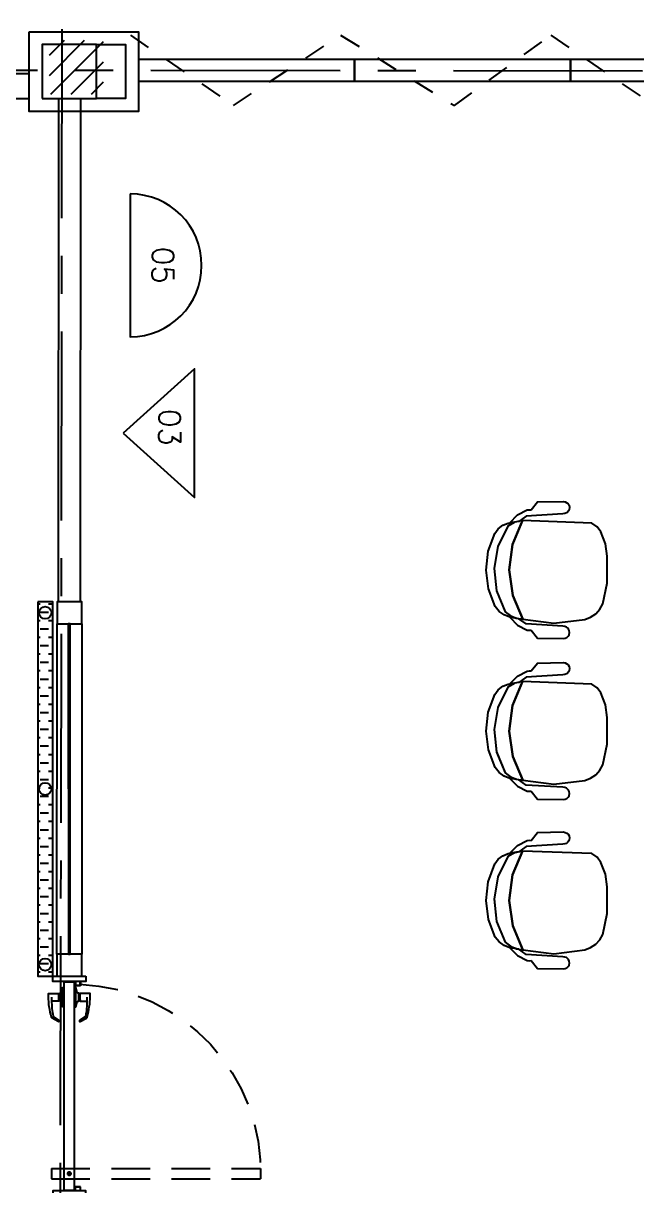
# Model space of a CAD drawing. Extents: x -4 to 325, y -1 to 181.
# Drawn here: x 40.14 to 42.98, y 12.43 to 17.82 of the extents above; entities that cross this region are included whole.
import ezdxf
from ezdxf.enums import TextEntityAlignment as Align

# ---------------------------------------------------------------- set-up
doc = ezdxf.new("R2010")
doc.units = 0
doc.header["$LTSCALE"] = 0.7
doc.header["$MEASUREMENT"] = 0
for name, pattern in [('REC4_A1-00_PLANTA GENERAL$0$X-RC$0$REC4-PP$0$AXA-PP-PB$0$AXA-PP-PB$0$DEMO', [0.2, 0.1, -0.1]), ('REC4_A1-00_PLANTA GENERAL$0$X-RC$0$X-PP$0$AXA-PP-PB$0$AXA-PP-PB$0$DEMO', [0.2, 0.1, -0.1]), ('REC4_A1-00_PLANTA GENERAL$1$X-BB$0$CENTER', [2, 1.25, -0.25, 0.25, -0.25]), ('REC4_A1-00_PLANTA GENERAL$1$X-PP$0$HIDDEN', [0.375, 0.25, -0.125]), ('X-BB$0$HIDDEN2', [0.1875, 0.125, -0.0625])]:
    doc.linetypes.add(name, pattern=pattern)
doc.layers.get('0').update_dxf_attribs({"linetype": 'CONTINUOUS'})
for name, color, linetype in [('REC4_A1-00_PLANTA GENERAL$0$PP$0$I-EQPM-MOVE', 253, 'CONTINUOUS'), ('REC4_A1-00_PLANTA GENERAL$0$PP$0$I-FLOR-RAIS', 253, 'CONTINUOUS'), ('REC4_A1-00_PLANTA GENERAL$0$X-RC$0$REC4-PP$0$I-FLOR-RAIS', 8, 'CONTINUOUS'), ('REC4_A1-00_PLANTA GENERAL$0$X-RC$0$X-PP$0$I-FLOR-RAIS', 253, 'CONTINUOUS'), ('REC4_A1-00_PLANTA GENERAL$1$BB$0$A-COLS', 251, 'CONTINUOUS'), ('REC4_A1-00_PLANTA GENERAL$1$BB$0$A-GRID', 251, 'REC4_A1-00_PLANTA GENERAL$1$X-BB$0$CENTER'), ('REC4_A1-00_PLANTA GENERAL$1$BB$0$A-WALL-FULL', 251, 'CONTINUOUS'), ('REC4_A1-00_PLANTA GENERAL$1$FN$0$I-FURN-FREE', 1, 'CONTINUOUS'), ('REC4_A1-00_PLANTA GENERAL$1$LAMBRINES', 3, 'CONTINUOUS'), ('REC4_A1-00_PLANTA GENERAL$1$PP$0$I-CANCELERIA', 253, 'CONTINUOUS'), ('REC4_A1-00_PLANTA GENERAL$1$PP$0$I-DOOR', 253, 'CONTINUOUS'), ('REC4_A1-00_PLANTA GENERAL$1$PP$0$I-FLOR-CASE', 253, 'CONTINUOUS'), ('REC4_A1-00_PLANTA GENERAL$1$PP$0$I-GLAZ', 253, 'CONTINUOUS'), ('REC4_A1-00_PLANTA GENERAL$1$PP$0$I-WALL', 253, 'CONTINUOUS')]:
    doc.layers.add(name, color=color, linetype=linetype)
doc.styles.add('REC4_A1-00_PLANTA GENERAL$0$X-FN$0$ARIAL', font='arial.ttf')
doc.styles.add('ROMANS', font='romans.shx', dxfattribs={"width": 0.75})

# ---------------------------------------------------------------- blocks, each defined once
blk = doc.blocks.new('REC4_A1-00_PLANTA GENERAL$1$X-PP$0$door')
at = {"layer": 'REC4_A1-00_PLANTA GENERAL$1$PP$0$I-DOOR', "linetype": 'REC4_A1-00_PLANTA GENERAL$1$X-PP$0$HIDDEN', "extrusion": (7.03085e-08, -3.52258e-06, 1)}
for p, q in [((61214.007, 25536.4271, 0), (61214.0075, 25535.4751, 0)), ((61214.055, 25536.4271, 0), (61214.0555, 25535.4751, 0)), ((61214.0075, 25535.4751, 0), (61214.0555, 25535.4751, 0))]:
    blk.add_line(p, q, dxfattribs=at)
at = {"layer": 'REC4_A1-00_PLANTA GENERAL$1$PP$0$I-DOOR', "linetype": 'Continuous', "extrusion": (7.03085e-08, -3.52258e-06, 1)}
for p, q in [((61214.007, 25536.4266, 0), (61214.055, 25536.4266, 0)), ((61214.1072, 25536.3703), (61213.1591, 25536.3703)), ((61213.2714, 25536.3762, 0), (61213.1825, 25536.3763, 0)), ((61213.2714, 25536.3762, 0), (61213.1825, 25536.3763, 0)), ((61214.02, 25536.3463, 0), (61214.0424, 25536.3463, 0)), ((61214.0312, 25536.3573, 0), (61214.0312, 25536.3349, 0)), ((61214.1072, 25536.3223, 0), (61214.1072, 25536.3703)), ((61214.1072, 25536.3223, 0), (61213.1591, 25536.3223, 0)), ((61213.2714, 25536.3162, 0), (61213.1825, 25536.3163, 0)), ((61213.2714, 25536.3162, 0), (61213.1825, 25536.3163, 0)), ((61214.0907, 25536.2946, 0), (61214.0908, 25536.3196, 0)), ((61214.11, 25536.2946, 0), (61214.0907, 25536.2946, 0)), ((61214.11, 25536.3196, 0), (61214.0908, 25536.3196, 0)), ((61214.0927, 25536.2966, 0), (61214.0928, 25536.3176, 0)), ((61214.0927, 25536.2966, 0), (61214.11, 25536.2966, 0)), ((61214.1101, 25536.3176, 0), (61214.0928, 25536.3176, 0))]:
    blk.add_line(p, q, dxfattribs=at)
at = {"layer": 'REC4_A1-00_PLANTA GENERAL$1$PP$0$I-DOOR', "linetype": 'Continuous'}
blk.add_line((61213.1591, 25536.3223, 0), (61213.1591, 25536.3703), dxfattribs=at)
at = {"layer": 'REC4_A1-00_PLANTA GENERAL$1$PP$0$I-DOOR', "linetype": 'Continuous', "extrusion": (-7.03085e-08, -3.52258e-06, 1)}
for p, q in [((61213.1562, 25536.3176, 0), (61213.1736, 25536.3176, 0)), ((61213.1563, 25536.3196, 0), (61213.1756, 25536.3196, 0)), ((61213.1736, 25536.2966, 0), (61213.1563, 25536.2966, 0)), ((61213.1563, 25536.2946, 0), (61213.1756, 25536.2946, 0)), ((61213.1736, 25536.2966, 0), (61213.1736, 25536.3176, 0)), ((61213.1756, 25536.2946, 0), (61213.1756, 25536.3196, 0))]:
    blk.add_line(p, q, dxfattribs=at)
at = {"layer": 'REC4_A1-00_PLANTA GENERAL$1$PP$0$I-DOOR', "linetype": 'Continuous', "extrusion": (7.03085e-08, -3.52258e-06, 1), "elevation": -0.0857}
for points in [[(61213.227, 25536.4268), (61213.2428, 25536.4267, -0.046797), (61213.3139, 25536.4201, -0.2009), (61213.3169, 25536.4182), (61213.3337, 25536.3931, 1), (61213.3382, 25536.3963), (61213.3221, 25536.4246, 0.203005), (61213.3177, 25536.428, 0.054377), (61213.2243, 25536.4416), (61213.2107, 25536.4416), (61213.2107, 25536.3942), (61213.2391, 25536.3942), (61213.2391, 25536.3957), (61213.2455, 25536.3957), (61213.2456, 25536.4267)], [(61213.227, 25536.4268), (61213.2428, 25536.4267, -0.046797), (61213.3139, 25536.4201, -0.2009), (61213.3169, 25536.4182), (61213.3337, 25536.3931, 1), (61213.3382, 25536.3963), (61213.3221, 25536.4246, 0.203005), (61213.3177, 25536.428, 0.054377), (61213.2243, 25536.4416), (61213.2107, 25536.4416), (61213.2107, 25536.3942), (61213.2391, 25536.3942), (61213.2391, 25536.3957), (61213.2455, 25536.3957), (61213.2456, 25536.4267)], [(61213.2714, 25536.3702), (61213.2714, 25536.3762), (61213.2489, 25536.3813, -0.342611), (61213.2455, 25536.3857), (61213.2455, 25536.3892), (61213.2084, 25536.3892), (61213.2084, 25536.3857, -0.342611), (61213.205, 25536.3814), (61213.1825, 25536.3763), (61213.1825, 25536.3703)], [(61213.2714, 25536.3702), (61213.2714, 25536.3762), (61213.2489, 25536.3813, -0.342611), (61213.2455, 25536.3857), (61213.2455, 25536.3892), (61213.2084, 25536.3892), (61213.2084, 25536.3857, -0.342611), (61213.205, 25536.3814), (61213.1825, 25536.3763), (61213.1825, 25536.3703)], [(61213.2714, 25536.3222), (61213.2714, 25536.3162), (61213.2489, 25536.3111, 0.342611), (61213.2455, 25536.3067), (61213.2455, 25536.3032), (61213.2084, 25536.3032), (61213.2084, 25536.3067, 0.342611), (61213.205, 25536.3111), (61213.1825, 25536.3163), (61213.1825, 25536.3223)], [(61213.2714, 25536.3222), (61213.2714, 25536.3162), (61213.2489, 25536.3111, 0.342611), (61213.2455, 25536.3067), (61213.2455, 25536.3032), (61213.2084, 25536.3032), (61213.2084, 25536.3067, 0.342611), (61213.205, 25536.3111), (61213.1825, 25536.3163), (61213.1825, 25536.3223)], [(61213.2269, 25536.2657), (61213.2427, 25536.2657, 0.046797), (61213.3138, 25536.2722, 0.2009), (61213.3168, 25536.2741), (61213.3337, 25536.2992, -1), (61213.3381, 25536.296), (61213.322, 25536.2677, -0.203005), (61213.3176, 25536.2643, -0.054377), (61213.2241, 25536.2508), (61213.2106, 25536.2508), (61213.2106, 25536.2983), (61213.239, 25536.2982), (61213.239, 25536.2967), (61213.2455, 25536.2967), (61213.2454, 25536.2657)], [(61213.2269, 25536.2657), (61213.2427, 25536.2657, 0.046797), (61213.3138, 25536.2722, 0.2009), (61213.3168, 25536.2741), (61213.3337, 25536.2992, -1), (61213.3381, 25536.296), (61213.322, 25536.2677, -0.203005), (61213.3176, 25536.2643, -0.054377), (61213.2241, 25536.2508), (61213.2106, 25536.2508), (61213.2106, 25536.2983), (61213.239, 25536.2982), (61213.239, 25536.2967), (61213.2455, 25536.2967), (61213.2454, 25536.2657)]]:
    blk.add_lwpolyline(points, format="xyb", dxfattribs=at)
at = {"layer": 'REC4_A1-00_PLANTA GENERAL$1$PP$0$I-DOOR', "linetype": 'Continuous', "extrusion": (1.26458e-05, -3.51329e-06, 1), "elevation": 0.6844}
blk.add_lwpolyline([(61213.1313, 25536.2711), (61213.1563, 25536.2711), (61213.1562, 25536.4211), (61213.1312, 25536.4211), (61213.1313, 25536.2711)], dxfattribs=at)
at = {"layer": 'REC4_A1-00_PLANTA GENERAL$1$PP$0$I-DOOR', "linetype": 'Continuous', "extrusion": (7.03085e-08, -3.52258e-06, 1), "elevation": -0.0857}
for points in [[(61213.2413, 25536.3892), (61213.2413, 25536.3942), (61213.2127, 25536.3942), (61213.2127, 25536.3892)], [(61213.2413, 25536.3892), (61213.2413, 25536.3942), (61213.2127, 25536.3942), (61213.2127, 25536.3892)], [(61213.2412, 25536.3032), (61213.2412, 25536.2982), (61213.2126, 25536.2983), (61213.2126, 25536.3032)], [(61213.2412, 25536.3032), (61213.2412, 25536.2982), (61213.2126, 25536.2983), (61213.2126, 25536.3032)]]:
    blk.add_lwpolyline(points, dxfattribs=at)
at = {"layer": 'REC4_A1-00_PLANTA GENERAL$1$PP$0$I-DOOR', "linetype": 'Continuous', "extrusion": (-1.26458e-05, -3.51329e-06, 1), "elevation": -0.8638}
blk.add_lwpolyline([(61214.135, 25536.2711), (61214.11, 25536.2711), (61214.1101, 25536.4211), (61214.1351, 25536.4211), (61214.135, 25536.2711)], dxfattribs=at)
at = {"layer": 'REC4_A1-00_PLANTA GENERAL$1$PP$0$I-DOOR', "linetype": 'Continuous', "extrusion": (7.03085e-08, -3.52258e-06, 1)}
blk.add_circle((61214.0312, 25536.3463, -0.0856), 0.0075, dxfattribs=at)
at = {"layer": 'REC4_A1-00_PLANTA GENERAL$1$PP$0$I-DOOR', "linetype": 'REC4_A1-00_PLANTA GENERAL$1$X-PP$0$HIDDEN', "extrusion": (7.03085e-08, -3.52258e-06, 1)}
blk.add_arc((61214.0247, 25536.3318, -0.0856), 0.8569, 182.1968, 272.0579, dxfattribs=at)
blk = doc.blocks.new('REC4_A1-00_PLANTA GENERAL', base_point=(3911.2412, -3265.1096))
at = {"layer": 'REC4_A1-00_PLANTA GENERAL$0$PP$0$I-FLOR-RAIS'}
h = blk.add_hatch(dxfattribs=at)
h.set_pattern_fill('DASH', color=256, scale=0.31)
h.set_pattern_definition([(0, (-0.04215, 0.094837), (0.03875, 0.03875), [0.03875, -0.03875])])
h.paths.add_polyline_path([(40.2079, 15.1389), (40.2079, 13.4053), (40.2774, 13.4053), (40.2774, 15.1389)])
at = {"layer": 'REC4_A1-00_PLANTA GENERAL$1$BB$0$A-GRID'}
h = blk.add_hatch(dxfattribs=at)
h.set_pattern_fill('ANSI31', color=8, scale=0.53)
h.set_pattern_definition([(45, (0.03352, 0.020166), (-0.046845824, 0.046845824), [])])
h.paths.add_polyline_path([(1.5678, 35.8547), (1.2166, 35.8547), (1.2166, 35.4908), (1.5678, 35.4908)])
h.paths.add_polyline_path([(8.0551, 35.8047), (7.7553, 35.8047), (7.7553, 35.5143), (8.0551, 35.5143)])
h.paths.add_polyline_path([(14.5753, 35.809), (14.2754, 35.809), (14.2754, 35.5187), (14.5753, 35.5187)])
h.paths.add_polyline_path([(21.0466, 35.804), (20.7468, 35.804), (20.7468, 35.5137), (21.0466, 35.5137)])
edge = h.paths.add_edge_path()
edge.add_arc((27.4259, 35.604), 0.1568, 0, 360)
h.paths.add_polyline_path([(34.1147, 35.7939), (33.8148, 35.7939), (33.8148, 35.5036), (34.1147, 35.5036)])
h.paths.add_polyline_path([(40.5576, 35.789), (40.2578, 35.789), (40.2578, 35.4986), (40.5576, 35.4986)])
edge = h.paths.add_edge_path()
edge.add_arc((46.9701, 35.6385), 0.2128, 0, 360)
edge = h.paths.add_edge_path()
edge.add_arc((33.9335, 29.5702), 0.1716, 0, 360)
h.paths.add_polyline_path([(1.5768, 29.8317), (1.2256, 29.8317), (1.2256, 29.4678), (1.5768, 29.4678)])
h.paths.add_polyline_path([(8.0508, 29.7868), (7.75, 29.7868), (7.75, 29.4871), (8.0508, 29.4871)])
h.paths.add_polyline_path([(14.3851, 29.7988), (14.2624, 29.7988), (14.2624, 29.4991), (14.3821, 29.4991)])
h.paths.add_polyline_path([(14.5632, 29.7988), (14.3851, 29.7988), (14.3821, 29.4991), (14.5632, 29.4991)])
h.paths.add_polyline_path([(21.1221, 29.5527), (20.7989, 29.5517), (20.7989, 29.3933), (21.1221, 29.3933)])
h.paths.add_polyline_path([(21.1221, 29.8224), (21.0453, 29.8224), (20.7989, 29.8217), (20.7989, 29.5517), (21.1221, 29.5527)])
h.paths.add_polyline_path([(27.542, 29.7729), (27.2913, 29.7729), (27.2913, 29.5231), (27.542, 29.5231)])
h.paths.add_polyline_path([(40.5264, 29.7716), (40.2757, 29.7716), (40.2757, 29.5218), (40.5264, 29.5218)])
h.paths.add_polyline_path([(47.0764, 29.8019), (46.7664, 29.8019), (46.7664, 29.4919), (47.0764, 29.4919)])
h.paths.add_polyline_path([(1.565, 23.8478), (1.2138, 23.8478), (1.2138, 23.4839), (1.565, 23.4839)])
h.paths.add_polyline_path([(7.9956, 23.8084), (7.6948, 23.8084), (7.6948, 23.5086), (7.9956, 23.5086)])
h.paths.add_polyline_path([(14.5958, 23.8058), (14.2249, 23.8067), (14.2249, 23.507), (14.5929, 23.5061)])
h.paths.add_polyline_path([(14.5258, 23.8058), (14.5958, 23.8058), (14.5929, 23.5061), (14.5258, 23.5061)], flags=16)
h.paths.add_polyline_path([(27.5327, 23.7392), (27.282, 23.7392), (27.282, 23.4894), (27.5327, 23.4894)])
edge = h.paths.add_edge_path()
edge.add_arc((33.9155, 23.6003), 0.1566, 0, 360)
h.paths.add_polyline_path([(40.5198, 23.6763), (40.2691, 23.6763), (40.2691, 23.4631), (40.5198, 23.4631)])
h.paths.add_polyline_path([(40.5198, 23.7129), (40.269, 23.7129), (40.269, 23.6763), (40.5198, 23.6763)])
h.paths.add_polyline_path([(47.0605, 23.6763), (46.8098, 23.6763), (46.8098, 23.4498), (47.0605, 23.4498)])
h.paths.add_polyline_path([(47.0605, 23.6997), (46.8098, 23.6997), (46.8098, 23.6763), (47.0605, 23.6763)])
h.paths.add_polyline_path([(1.5458, 17.8473), (1.1946, 17.8473), (1.1946, 17.4834), (1.5458, 17.4834)])
h.paths.add_polyline_path([(8.0633, 17.8071), (7.7625, 17.8071), (7.7625, 17.5074), (8.0633, 17.5074)])
h.paths.add_polyline_path([(14.4343, 17.7919), (14.3217, 17.7919), (14.3217, 17.4921), (14.4285, 17.4921)])
h.paths.add_polyline_path([(14.6226, 17.7919), (14.4343, 17.7919), (14.4285, 17.4921), (14.6226, 17.4921)])
h.paths.add_polyline_path([(27.5235, 17.756), (27.2727, 17.756), (27.2727, 17.5062), (27.5235, 17.5062)])
edge = h.paths.add_edge_path()
edge.add_arc((33.905, 17.5767), 0.1574, 0, 360)
h.paths.add_polyline_path([(40.5132, 17.7384), (40.3113, 17.7384), (40.3113, 17.5259), (40.5132, 17.5259)])
h.paths.add_polyline_path([(40.3113, 17.7384), (40.2625, 17.7384), (40.2625, 17.4886), (40.5132, 17.4886), (40.5132, 17.5259), (40.3113, 17.5259)])
h.paths.add_polyline_path([(47.0683, 17.7542), (46.7674, 17.7542), (46.7674, 17.5259), (47.0683, 17.5259)])
h.paths.add_polyline_path([(47.0683, 17.5259), (46.7674, 17.5259), (46.7674, 17.4544), (47.0683, 17.4544)])
h.paths.add_polyline_path([(1.5739, 11.86), (1.2227, 11.86), (1.2227, 11.4962), (1.5739, 11.4962)])
h.paths.add_polyline_path([(8.0659, 11.8138), (7.765, 11.8138), (7.765, 11.514), (8.0659, 11.514)])
h.paths.add_polyline_path([(14.5258, 11.7988), (14.2249, 11.7988), (14.2249, 11.499), (14.5258, 11.499)])
h.paths.add_polyline_path([(21.0742, 11.6829), (20.7512, 11.6844), (20.7512, 11.4144), (21.0742, 11.4144)])
h.paths.add_polyline_path([(21.0742, 11.7656), (20.7512, 11.7656), (20.7512, 11.6844), (21.0742, 11.6829)])
h.paths.add_polyline_path([(27.5142, 11.7439), (27.2635, 11.7439), (27.2635, 11.4941), (27.5142, 11.4941)])
edge = h.paths.add_edge_path()
edge.add_arc((33.8803, 11.59), 0.1553, 0, 360)
h.paths.add_polyline_path([(40.5065, 11.7154), (40.2558, 11.7154), (40.2558, 11.464), (40.5065, 11.464)])
h.paths.add_polyline_path([(47.0258, 11.6987), (46.775, 11.6987), (46.775, 11.4489), (47.0258, 11.4489)])
h.paths.add_polyline_path([(1.5513, 5.8383), (1.2001, 5.8383), (1.2001, 5.4744), (1.5513, 5.4744)])
h.paths.add_polyline_path([(8.0395, 5.7813), (7.7676, 5.7813), (7.7676, 5.4815), (8.0395, 5.4815)])
h.paths.add_polyline_path([(8.0685, 5.7813), (8.0395, 5.7813), (8.0395, 5.4815), (8.0685, 5.4815)])
h.paths.add_polyline_path([(14.5132, 5.7555), (14.2123, 5.7555), (14.2123, 5.4558), (14.5132, 5.4558)])
h.paths.add_polyline_path([(21.0084, 5.7048), (20.7577, 5.7048), (20.7577, 5.455), (21.0084, 5.455)])
h.paths.add_polyline_path([(27.5299, 5.7035), (27.229, 5.7035), (27.229, 5.4037), (27.5299, 5.4037)])
h.paths.add_polyline_path([(34.0162, 5.6528), (33.7655, 5.6528), (33.7655, 5.403), (34.0162, 5.403)])
h.paths.add_polyline_path([(40.4672, 5.6155), (40.2072, 5.6155), (40.2072, 5.3555), (40.4672, 5.3555)])
edge = h.paths.add_edge_path()
edge.add_arc((46.8827, 5.476), 0.1877, 0, 360)
at = {"layer": 'REC4_A1-00_PLANTA GENERAL$0$PP$0$I-EQPM-MOVE'}
for points in [[(40.6739, 17.5491), (41.6739, 17.5491), (41.6739, 17.6491), (40.6739, 17.6491)], [(41.6739, 17.5491), (42.6739, 17.5491), (42.6739, 17.6491), (41.6739, 17.6491)], [(42.6739, 17.5491), (43.6739, 17.5491), (43.6739, 17.6491), (42.6739, 17.6491)]]:
    blk.add_lwpolyline(points, close=True, dxfattribs=at)
at = {"layer": 'REC4_A1-00_PLANTA GENERAL$0$X-RC$0$REC4-PP$0$I-FLOR-RAIS', "linetype": 'REC4_A1-00_PLANTA GENERAL$0$X-RC$0$REC4-PP$0$AXA-PP-PB$0$AXA-PP-PB$0$DEMO'}
for points in [[(40.6373, 17.7616), (41.1138, 17.4366), (41.6098, 17.7616), (42.1359, 17.4366)], [(41.1138, 17.4366), (41.6098, 17.7616), (42.1359, 17.4366), (42.5823, 17.7616), (43.0606, 17.4366)]]:
    blk.add_lwpolyline(points, dxfattribs=at)
at = {"layer": 'REC4_A1-00_PLANTA GENERAL$0$X-RC$0$X-PP$0$I-FLOR-RAIS', "linetype": 'REC4_A1-00_PLANTA GENERAL$0$X-RC$0$X-PP$0$AXA-PP-PB$0$AXA-PP-PB$0$DEMO'}
for points in [[(40.6373, 17.7616), (41.1138, 17.4366), (41.6098, 17.7616), (42.1359, 17.4366)], [(40.6373, 17.7616), (41.1138, 17.4366), (41.6098, 17.7616), (42.1359, 17.4366)], [(41.1138, 17.4366), (41.6098, 17.7616), (42.1359, 17.4366), (42.5823, 17.7616), (43.0606, 17.4366)], [(41.1138, 17.4366), (41.6098, 17.7616), (42.1359, 17.4366), (42.5823, 17.7616), (43.0606, 17.4366)]]:
    blk.add_lwpolyline(points, dxfattribs=at)
at = {"layer": 'REC4_A1-00_PLANTA GENERAL$1$BB$0$A-COLS'}
blk.add_lwpolyline([(40.2289, 17.4684), (40.4797, 17.4684), (40.4797, 17.7182), (40.2289, 17.7182)], close=True, dxfattribs=at)
at = {"layer": 'REC4_A1-00_PLANTA GENERAL$1$BB$0$A-GRID'}
blk.add_line((-2.6679, 17.643, 1.7814), (52.8043, 17.5874, -2.1299), dxfattribs=at)
blk.add_lwpolyline([(40.2935, -1.2847), (40.3587, 43.0092)], dxfattribs=at)
at = {"layer": 'REC4_A1-00_PLANTA GENERAL$1$BB$0$A-WALL-FULL'}
blk.add_lwpolyline([(40.4797, 17.7182), (40.6139, 17.7182), (40.6139, 17.4684), (40.4797, 17.4684)], close=True, dxfattribs=at)
at = {"layer": 'REC4_A1-00_PLANTA GENERAL$1$FN$0$I-FURN-FREE'}
for points in [[(42.4915, 15.564), (42.5207, 15.6008), (42.6408, 15.603), (42.649, 15.6013), (42.6564, 15.5976), (42.6628, 15.5922), (42.6675, 15.5854), (42.6686, 15.5758), (42.6668, 15.5662), (42.6642, 15.5598), (42.6599, 15.5543), (42.6543, 15.5501), (42.6478, 15.5477), (42.6375, 15.546), (42.4688, 15.5357), (42.4348, 15.5111), (42.3929, 15.5048), (42.4284, 15.5406), (42.473, 15.5638), (42.4822, 15.5648), (42.4914, 15.564), (42.4915, 15.564)], [(42.4213, 15.0629), (42.393, 15.0668), (42.3664, 15.0776), (42.3433, 15.0945), (42.3251, 15.1166), (42.2937, 15.1985), (42.2825, 15.2855), (42.2923, 15.3726), (42.3225, 15.455), (42.3389, 15.4765), (42.3605, 15.493), (42.3856, 15.5032), (42.4125, 15.5065), (42.3837, 15.4893), (42.3376, 15.3956), (42.3197, 15.2927), (42.3313, 15.189), (42.3715, 15.0927), (42.3945, 15.0746), (42.4213, 15.0629)], [(42.4915, 15.0077), (42.5207, 14.9709), (42.6408, 14.9686), (42.649, 14.9704), (42.6564, 14.974), (42.6628, 14.9794), (42.6675, 14.9863), (42.6686, 14.9959), (42.6668, 15.0055), (42.6642, 15.0119), (42.6599, 15.0174), (42.6543, 15.0215), (42.6478, 15.024), (42.6375, 15.0257), (42.4688, 15.0359), (42.4348, 15.0605), (42.3929, 15.0668), (42.4284, 15.0311), (42.473, 15.0079), (42.4822, 15.0068), (42.4914, 15.0077), (42.4915, 15.0077)], [(42.4915, 14.8183), (42.5207, 14.8552), (42.6408, 14.8574), (42.649, 14.8557), (42.6564, 14.852), (42.6628, 14.8466), (42.6675, 14.8398), (42.6686, 14.8301), (42.6668, 14.8205), (42.6642, 14.8141), (42.6599, 14.8086), (42.6543, 14.8045), (42.6478, 14.802), (42.6375, 14.8003), (42.4688, 14.7901), (42.4348, 14.7655), (42.3929, 14.7592), (42.4284, 14.7949), (42.473, 14.8181), (42.4822, 14.8192), (42.4914, 14.8183), (42.4915, 14.8183)], [(42.4528, 14.3124), (42.4062, 14.4222), (42.3899, 14.5404), (42.4051, 14.6588), (42.4508, 14.769), (42.4152, 14.7615), (42.3837, 14.7434), (42.3377, 14.6497), (42.3198, 14.5468), (42.3314, 14.443), (42.3718, 14.3467), (42.3955, 14.3284), (42.4231, 14.3167), (42.4528, 14.3124)], [(42.4915, 14.2621), (42.5207, 14.2252), (42.6408, 14.223), (42.649, 14.2247), (42.6564, 14.2284), (42.6628, 14.2338), (42.6675, 14.2406), (42.6686, 14.2503), (42.6668, 14.2598), (42.6642, 14.2663), (42.6599, 14.2717), (42.6543, 14.2759), (42.6478, 14.2783), (42.6375, 14.28), (42.4688, 14.2903), (42.4348, 14.3149), (42.3929, 14.3212), (42.4284, 14.2854), (42.473, 14.2622), (42.4822, 14.2612), (42.4914, 14.2621), (42.4915, 14.2621)], [(42.4915, 14.0339), (42.5207, 14.0707), (42.6408, 14.073), (42.649, 14.0712), (42.6564, 14.0676), (42.6628, 14.0622), (42.6675, 14.0553), (42.6686, 14.0457), (42.6668, 14.0361), (42.6642, 14.0297), (42.6599, 14.0242), (42.6543, 14.0201), (42.6478, 14.0176), (42.6375, 14.0159), (42.4688, 14.0057), (42.4348, 13.9811), (42.3929, 13.9748), (42.4284, 14.0105), (42.473, 14.0337), (42.4822, 14.0348), (42.4914, 14.0339), (42.4915, 14.0339)], [(42.4213, 13.5328), (42.393, 13.5368), (42.3664, 13.5475), (42.3433, 13.5645), (42.3251, 13.5865), (42.2937, 13.6684), (42.2825, 13.7554), (42.2923, 13.8426), (42.3225, 13.9249), (42.3389, 13.9464), (42.3605, 13.9629), (42.3856, 13.9731), (42.4125, 13.9765), (42.3837, 13.9592), (42.3376, 13.8655), (42.3197, 13.7627), (42.3313, 13.6589), (42.3715, 13.5626), (42.3945, 13.5445), (42.4213, 13.5328)], [(42.4915, 13.4776), (42.5207, 13.4408), (42.6408, 13.4386), (42.649, 13.4403), (42.6564, 13.444), (42.6628, 13.4494), (42.6675, 13.4562), (42.6686, 13.4658), (42.6668, 13.4754), (42.6642, 13.4818), (42.6599, 13.4873), (42.6543, 13.4914), (42.6478, 13.4939), (42.6375, 13.4956), (42.4688, 13.5059), (42.4348, 13.5304), (42.3929, 13.5368), (42.4284, 13.501), (42.473, 13.4778), (42.4822, 13.4768), (42.4914, 13.4776), (42.4915, 13.4776)]]:
    blk.add_lwpolyline(points, close=True, dxfattribs=at)
for points in [[(42.4528, 15.058), (42.4062, 15.1679), (42.3899, 15.2861), (42.4051, 15.4044), (42.4508, 15.5146), (42.4152, 15.5072), (42.3837, 15.489), (42.3377, 15.3953), (42.3198, 15.2924), (42.3314, 15.1887), (42.3718, 15.0924), (42.3955, 15.074), (42.4231, 15.0623), (42.4528, 15.058)], [(42.4508, 15.5146), (42.4051, 15.4044), (42.3899, 15.2861), (42.4062, 15.1679), (42.4528, 15.058), (42.5965, 15.0394), (42.7403, 15.0573), (42.7667, 15.0674), (42.7901, 15.0834), (42.8092, 15.1043), (42.8229, 15.129), (42.8426, 15.2248), (42.8426, 15.3493), (42.8355, 15.4075), (42.8144, 15.4622), (42.7966, 15.4858), (42.7725, 15.503), (42.4508, 15.5146)], [(42.4213, 14.3173), (42.393, 14.3212), (42.3664, 14.3319), (42.3433, 14.3489), (42.3251, 14.371), (42.2937, 14.4528), (42.2825, 14.5398), (42.2923, 14.627), (42.3225, 14.7093), (42.3389, 14.7309), (42.3605, 14.7473), (42.3856, 14.7576), (42.4125, 14.7609), (42.3837, 14.7436), (42.3376, 14.6499), (42.3197, 14.5471), (42.3313, 14.4433), (42.3715, 14.347), (42.3945, 14.3289), (42.4213, 14.3173)], [(42.4508, 14.769), (42.4051, 14.6588), (42.3899, 14.5404), (42.4062, 14.4222), (42.4528, 14.3124), (42.5965, 14.2938), (42.7403, 14.3116), (42.7667, 14.3218), (42.7901, 14.3377), (42.8092, 14.3586), (42.8229, 14.3834), (42.8426, 14.4791), (42.8426, 14.6037), (42.8355, 14.6618), (42.8144, 14.7165), (42.7966, 14.7402), (42.7725, 14.7573), (42.4508, 14.769)], [(42.4528, 13.528), (42.4062, 13.6378), (42.3899, 13.756), (42.4051, 13.8743), (42.4508, 13.9846), (42.4152, 13.9771), (42.3837, 13.9589), (42.3377, 13.8652), (42.3198, 13.7624), (42.3314, 13.6586), (42.3718, 13.5623), (42.3955, 13.544), (42.4231, 13.5323), (42.4528, 13.528)], [(42.4508, 13.9846), (42.4051, 13.8743), (42.3899, 13.756), (42.4062, 13.6378), (42.4528, 13.528), (42.5965, 13.5093), (42.7403, 13.5272), (42.7667, 13.5373), (42.7901, 13.5533), (42.8092, 13.5742), (42.8229, 13.599), (42.8426, 13.6947), (42.8426, 13.8192), (42.8355, 13.8774), (42.8144, 13.9321), (42.7966, 13.9558), (42.7725, 13.9729), (42.4508, 13.9846)]]:
    blk.add_lwpolyline(points, dxfattribs=at)
at = {"layer": 'REC4_A1-00_PLANTA GENERAL$1$LAMBRINES'}
blk.add_lwpolyline([(40.1689, 17.7782), (40.6739, 17.7782), (40.6739, 17.4084), (40.1689, 17.4084)], close=True, dxfattribs=at)
at = {"layer": 'REC4_A1-00_PLANTA GENERAL$1$PP$0$I-CANCELERIA'}
for points in [[(40.0673, 17.4684), (40.1689, 17.4684), (40.1689, 17.5827), (40.0673, 17.5827)], [(40.4117, 15.0373), (40.4117, 15.1389), (40.2974, 15.1389), (40.2974, 15.0373)], [(40.4117, 15.0373), (40.4115, 13.5069), (40.2972, 13.5069), (40.2974, 15.0373)]]:
    blk.add_lwpolyline(points, close=True, dxfattribs=at)
at = {"layer": 'REC4_A1-00_PLANTA GENERAL$1$PP$0$I-CANCELERIA', "elevation": 0}
blk.add_lwpolyline([(40.4115, 13.4053), (40.4115, 13.5069), (40.2972, 13.5069), (40.2972, 13.4053)], close=True, dxfattribs=at)
at = {"layer": 'REC4_A1-00_PLANTA GENERAL$1$PP$0$I-FLOR-CASE'}
blk.add_lwpolyline([(40.2079, 15.1389), (40.2079, 13.4053), (40.2774, 13.4053), (40.2774, 15.1389)], close=True, dxfattribs=at)
for centre in [(40.2426, 15.0881), (40.2426, 14.2721), (40.2425, 13.459)]:
    blk.add_circle(centre, 0.0285, dxfattribs=at)
at = {"layer": 'REC4_A1-00_PLANTA GENERAL$1$PP$0$I-GLAZ'}
blk.add_lwpolyline([(40.3499, 13.5069), (40.3589, 13.5069), (40.3585, 15.0373), (40.3495, 15.0373)], close=True, dxfattribs=at)
at = {"layer": 'REC4_A1-00_PLANTA GENERAL$1$PP$0$I-WALL'}
blk.add_lwpolyline([(40.3055, 17.4684), (40.4055, 17.4684), (40.4045, 15.1389), (40.3045, 15.1389)], close=True, dxfattribs=at)
at = {"layer": 'REC4_A1-00_PLANTA GENERAL$1$PP$0$I-DOOR', "color": 4, "xscale": -1.016123107332676, "yscale": 1.016123107332676, "zscale": 1.016123107332676, "rotation": 90}
blk.add_blockref('REC4_A1-00_PLANTA GENERAL$1$X-PP$0$door', (25988.4257, 62213.4825, 0), dxfattribs=at)
at = {"layer": 'REC4_A1-00_PLANTA GENERAL$1$FN$0$I-FURN-FREE', "style": 'REC4_A1-00_PLANTA GENERAL$0$X-FN$0$ARIAL', "text_generation_flag": 4}
for tag, p, height in [('ITEXT', (44.0612, 35.3807), 0.0358), ('CAPQT', (44.1235, 34.7232), 0.00704), ('CAPMC', (44.1235, 34.7232), 0.00704), ('CAPMG', (44.1235, 34.7232), 0.00704), ('STYLE', (44.1235, 34.7232), 0.0572), ('STYLE', (44.1235, 34.7232), 0.0572), ('CAPPN', (44.1235, 34.7232), 0.0715), ('L3', (44.1235, 34.7232), 0.0715), ('L1', (44.1235, 34.7232), 0.0715), ('L2', (44.1235, 34.7232), 0.0715)]:
    blk.add_attdef(tag, p, '', height=height, dxfattribs=at)
for tag, p, height, rotation in [('ITEXT', (42.9913, 35.0599), 0.0358, 30), ('ITEXT', (45.1482, 35.1235), 0.0358, 330), ('CAPPN', (43.374, 34.5216), 0.0715, 30), ('STYLE', (43.374, 34.5216), 0.0572, 30), ('STYLE', (43.374, 34.5216), 0.0572, 30), ('L1', (43.374, 34.5216), 0.0715, 30), ('L2', (43.374, 34.5216), 0.0715, 30), ('L3', (43.374, 34.5216), 0.0715, 30), ('CAPMG', (43.374, 34.5216), 0.00704, 30), ('CAPMC', (43.374, 34.5216), 0.00704, 30), ('CAPQT', (43.374, 34.5216), 0.00704, 30), ('L1', (44.8734, 34.523), 0.0715, 330), ('L3', (44.8734, 34.523), 0.0715, 330), ('L2', (44.8734, 34.523), 0.0715, 330), ('CAPPN', (44.8734, 34.523), 0.0715, 330), ('STYLE', (44.8734, 34.523), 0.0572, 330), ('STYLE', (44.8734, 34.523), 0.0572, 330), ('CAPMC', (44.8734, 34.523), 0.00704, 330), ('CAPMG', (44.8734, 34.523), 0.00704, 330), ('CAPQT', (44.8734, 34.523), 0.00704, 330), ('ITEXT', (42.2251, 34.2472), 0.0358, 60), ('ITEXT', (45.9609, 34.3573), 0.0358, 300), ('CAPPN', (42.8256, 33.9723), 0.0715, 60), ('STYLE', (42.8256, 33.9723), 0.0572, 60), ('STYLE', (42.8256, 33.9723), 0.0572, 60), ('L1', (42.8256, 33.9723), 0.0715, 60), ('L2', (42.8256, 33.9723), 0.0715, 60), ('L3', (42.8256, 33.9723), 0.0715, 60), ('CAPMG', (42.8256, 33.9723), 0.00704, 60), ('CAPMC', (42.8256, 33.9723), 0.00704, 60), ('CAPQT', (42.8256, 33.9723), 0.00704, 60), ('L1', (45.4227, 33.9746), 0.0715, 300), ('L3', (45.4227, 33.9746), 0.0715, 300), ('L2', (45.4227, 33.9746), 0.0715, 300), ('STYLE', (45.4227, 33.9746), 0.0572, 300), ('STYLE', (45.4227, 33.9746), 0.0572, 300), ('CAPMC', (45.4227, 33.9746), 0.00704, 300), ('CAPMG', (45.4227, 33.9746), 0.00704, 300), ('CAPQT', (45.4227, 33.9746), 0.00704, 300), ('CAPPN', (45.4227, 33.9746), 0.0715, 300), ('CAPPN', (42.6254, 33.2225), 0.0715, 90), ('STYLE', (42.6254, 33.2225), 0.0572, 90), ('STYLE', (42.6254, 33.2225), 0.0572, 90), ('L3', (42.6254, 33.2225), 0.0715, 90), ('L1', (42.6254, 33.2225), 0.0715, 90), ('L2', (42.6254, 33.2225), 0.0715, 90), ('ITEXT', (41.9679, 33.1602), 0.0358, 90), ('ITEXT', (46.2817, 33.2874), 0.0358, 270), ('CAPQT', (42.6254, 33.2225), 0.00704, 90), ('CAPMG', (42.6254, 33.2225), 0.00704, 90), ('CAPMC', (42.6254, 33.2225), 0.00704, 90), ('CAPPN', (45.6242, 33.2251), 0.0715, 270), ('L3', (45.6242, 33.2251), 0.0715, 270), ('L2', (45.6242, 33.2251), 0.0715, 270), ('L1', (45.6242, 33.2251), 0.0715, 270), ('STYLE', (45.6242, 33.2251), 0.0572, 270), ('STYLE', (45.6242, 33.2251), 0.0572, 270), ('CAPMC', (45.6242, 33.2251), 0.00704, 270), ('CAPMG', (45.6242, 33.2251), 0.00704, 270), ('CAPQT', (45.6242, 33.2251), 0.00704, 270), ('CAPPN', (42.8269, 32.4729), 0.0715, 120), ('STYLE', (42.8269, 32.4729), 0.0572, 120), ('STYLE', (42.8269, 32.4729), 0.0572, 120), ('L1', (42.8269, 32.4729), 0.0715, 120), ('L2', (42.8269, 32.4729), 0.0715, 120), ('L3', (42.8269, 32.4729), 0.0715, 120), ('CAPMG', (42.8269, 32.4729), 0.00704, 120), ('CAPMC', (42.8269, 32.4729), 0.00704, 120), ('CAPQT', (42.8269, 32.4729), 0.00704, 120), ('CAPPN', (45.424, 32.4752), 0.0715, 240), ('STYLE', (45.424, 32.4752), 0.0572, 240), ('STYLE', (45.424, 32.4752), 0.0572, 240), ('L2', (45.424, 32.4752), 0.0715, 240), ('L3', (45.424, 32.4752), 0.0715, 240), ('L1', (45.424, 32.4752), 0.0715, 240), ('CAPMG', (45.424, 32.4752), 0.00704, 240), ('CAPQT', (45.424, 32.4752), 0.00704, 240), ('CAPMC', (45.424, 32.4752), 0.00704, 240), ('ITEXT', (42.2887, 32.0903), 0.0358, 120), ('ITEXT', (46.0245, 32.2004), 0.0358, 240), ('CAPPN', (43.3762, 31.9246), 0.0715, 150), ('STYLE', (43.3762, 31.9246), 0.0572, 150), ('STYLE', (43.3762, 31.9246), 0.0572, 150), ('L1', (43.3762, 31.9246), 0.0715, 150), ('L2', (43.3762, 31.9246), 0.0715, 150), ('L3', (43.3762, 31.9246), 0.0715, 150), ('CAPPN', (44.8757, 31.9259), 0.0715, 210), ('L2', (44.8757, 31.9259), 0.0715, 210), ('L3', (44.8757, 31.9259), 0.0715, 210), ('L1', (44.8757, 31.9259), 0.0715, 210), ('CAPMG', (43.3762, 31.9246), 0.00704, 150), ('CAPMC', (43.3762, 31.9246), 0.00704, 150), ('CAPQT', (43.3762, 31.9246), 0.00704, 150), ('STYLE', (44.8757, 31.9259), 0.0572, 210), ('STYLE', (44.8757, 31.9259), 0.0572, 210), ('CAPMG', (44.8757, 31.9259), 0.00704, 210), ('CAPMC', (44.8757, 31.9259), 0.00704, 210), ('CAPQT', (44.8757, 31.9259), 0.00704, 210), ('CAPPN', (44.1261, 31.7244), 0.0715, 180), ('STYLE', (44.1261, 31.7244), 0.0572, 180), ('STYLE', (44.1261, 31.7244), 0.0572, 180), ('L3', (44.1261, 31.7244), 0.0715, 180), ('L1', (44.1261, 31.7244), 0.0715, 180), ('L2', (44.1261, 31.7244), 0.0715, 180), ('CAPMG', (44.1261, 31.7244), 0.00704, 180), ('CAPMC', (44.1261, 31.7244), 0.00704, 180), ('CAPQT', (44.1261, 31.7244), 0.00704, 180), ('ITEXT', (43.1014, 31.3241), 0.0358, 150), ('ITEXT', (45.2583, 31.3876), 0.0358, 210), ('ITEXT', (44.1884, 31.0669), 0.0358, 180)]:
    blk.add_attdef(tag, p, '', height=height, rotation=rotation, dxfattribs=at)
for tag, p, height, width in [('ITEXT', (44.1112, 34.7804), 0.0286, 0.75), ('PSUT1', (44.1235, 34.7232), 0.0572, 0.65), ('PSUT2', (44.1235, 34.7232), 0.0572, 0.65), ('PSUT3', (44.1235, 34.7232), 0.0572, 0.65)]:
    blk.add_attdef(tag, p, '', height=height, dxfattribs=dict(at, width=width))
for tag, p, height, rotation, width in [('ITEXT', (43.3348, 34.565), 0.0286, 30, 0.75), ('PSUT1', (43.374, 34.5216), 0.0572, 30, 0.65), ('PSUT2', (43.374, 34.5216), 0.0572, 30, 0.65), ('PSUT3', (43.374, 34.5216), 0.0572, 30, 0.65), ('ITEXT', (44.8914, 34.5786), 0.0286, 330, 0.75), ('PSUT1', (44.8734, 34.523), 0.0572, 330, 0.65), ('PSUT2', (44.8734, 34.523), 0.0572, 330, 0.65), ('PSUT3', (44.8734, 34.523), 0.0572, 330, 0.65), ('PSUT1', (42.8256, 33.9723), 0.0572, 60, 0.65), ('PSUT2', (42.8256, 33.9723), 0.0572, 60, 0.65), ('PSUT3', (42.8256, 33.9723), 0.0572, 60, 0.65), ('ITEXT', (42.77, 33.9903), 0.0286, 60, 0.75), ('PSUT1', (45.4227, 33.9746), 0.0572, 300, 0.65), ('PSUT2', (45.4227, 33.9746), 0.0572, 300, 0.65), ('PSUT3', (45.4227, 33.9746), 0.0572, 300, 0.65), ('ITEXT', (45.4661, 34.0138), 0.0286, 300, 0.75), ('PSUT3', (42.6254, 33.2225), 0.0572, 90, 0.65), ('PSUT1', (42.6254, 33.2225), 0.0572, 90, 0.65), ('PSUT2', (42.6254, 33.2225), 0.0572, 90, 0.65), ('ITEXT', (42.5682, 33.2102), 0.0286, 90, 0.75), ('PSUT1', (45.6242, 33.2251), 0.0572, 270, 0.65), ('PSUT2', (45.6242, 33.2251), 0.0572, 270, 0.65), ('PSUT3', (45.6242, 33.2251), 0.0572, 270, 0.65), ('ITEXT', (45.6814, 33.2373), 0.0286, 270, 0.75), ('PSUT2', (42.8269, 32.4729), 0.0572, 120, 0.65), ('PSUT1', (42.8269, 32.4729), 0.0572, 120, 0.65), ('PSUT3', (42.8269, 32.4729), 0.0572, 120, 0.65), ('ITEXT', (42.7835, 32.4337), 0.0286, 120, 0.75), ('PSUT2', (45.424, 32.4752), 0.0572, 240, 0.65), ('PSUT3', (45.424, 32.4752), 0.0572, 240, 0.65), ('PSUT1', (45.424, 32.4752), 0.0572, 240, 0.65), ('ITEXT', (45.4797, 32.4572), 0.0286, 240, 0.75), ('PSUT1', (43.3762, 31.9246), 0.0572, 150, 0.65), ('PSUT2', (43.3762, 31.9246), 0.0572, 150, 0.65), ('PSUT3', (43.3762, 31.9246), 0.0572, 150, 0.65), ('PSUT2', (44.8757, 31.9259), 0.0572, 210, 0.65), ('PSUT3', (44.8757, 31.9259), 0.0572, 210, 0.65), ('PSUT1', (44.8757, 31.9259), 0.0572, 210, 0.65), ('ITEXT', (43.3583, 31.8689), 0.0286, 150, 0.75), ('ITEXT', (44.9149, 31.8825), 0.0286, 210, 0.75), ('PSUT3', (44.1261, 31.7244), 0.0572, 180, 0.65), ('PSUT1', (44.1261, 31.7244), 0.0572, 180, 0.65), ('PSUT2', (44.1261, 31.7244), 0.0572, 180, 0.65), ('ITEXT', (44.1384, 31.6672), 0.0286, 180, 0.75)]:
    blk.add_attdef(tag, p, '', height=height, rotation=rotation, dxfattribs=dict(at, width=width))

msp = doc.modelspace()

# ---------------------------------------------------------------- block references
at = {"linetype": 'X-BB$0$HIDDEN2'}
msp.add_blockref('REC4_A1-00_PLANTA GENERAL', (3911.2412, -3265.1096), dxfattribs=at)

# ---------------------------------------------------------------- next in the draw order: linework, layer by layer
msp.add_lwpolyline([(40.6359, 17.0271), (40.6359, 16.3655, 1)], format="xyb", close=True)
msp.add_lwpolyline([(40.6027, 15.9191), (40.9335, 15.6216), (40.9335, 16.2166), (40.6027, 15.9191)])

# ---------------------------------------------------------------- next in the draw order: texts
at = {"color": 7, "ltscale": 0.01, "style": 'ROMANS'}
for s, p in [('05', (40.7874, 16.7819)), ('03', (40.8185, 16.0316))]:
    msp.add_text(s, height=0.1, rotation=270, dxfattribs=at).set_placement(p, align=Align.MIDDLE_LEFT)

doc.saveas('drawing.dxf')
